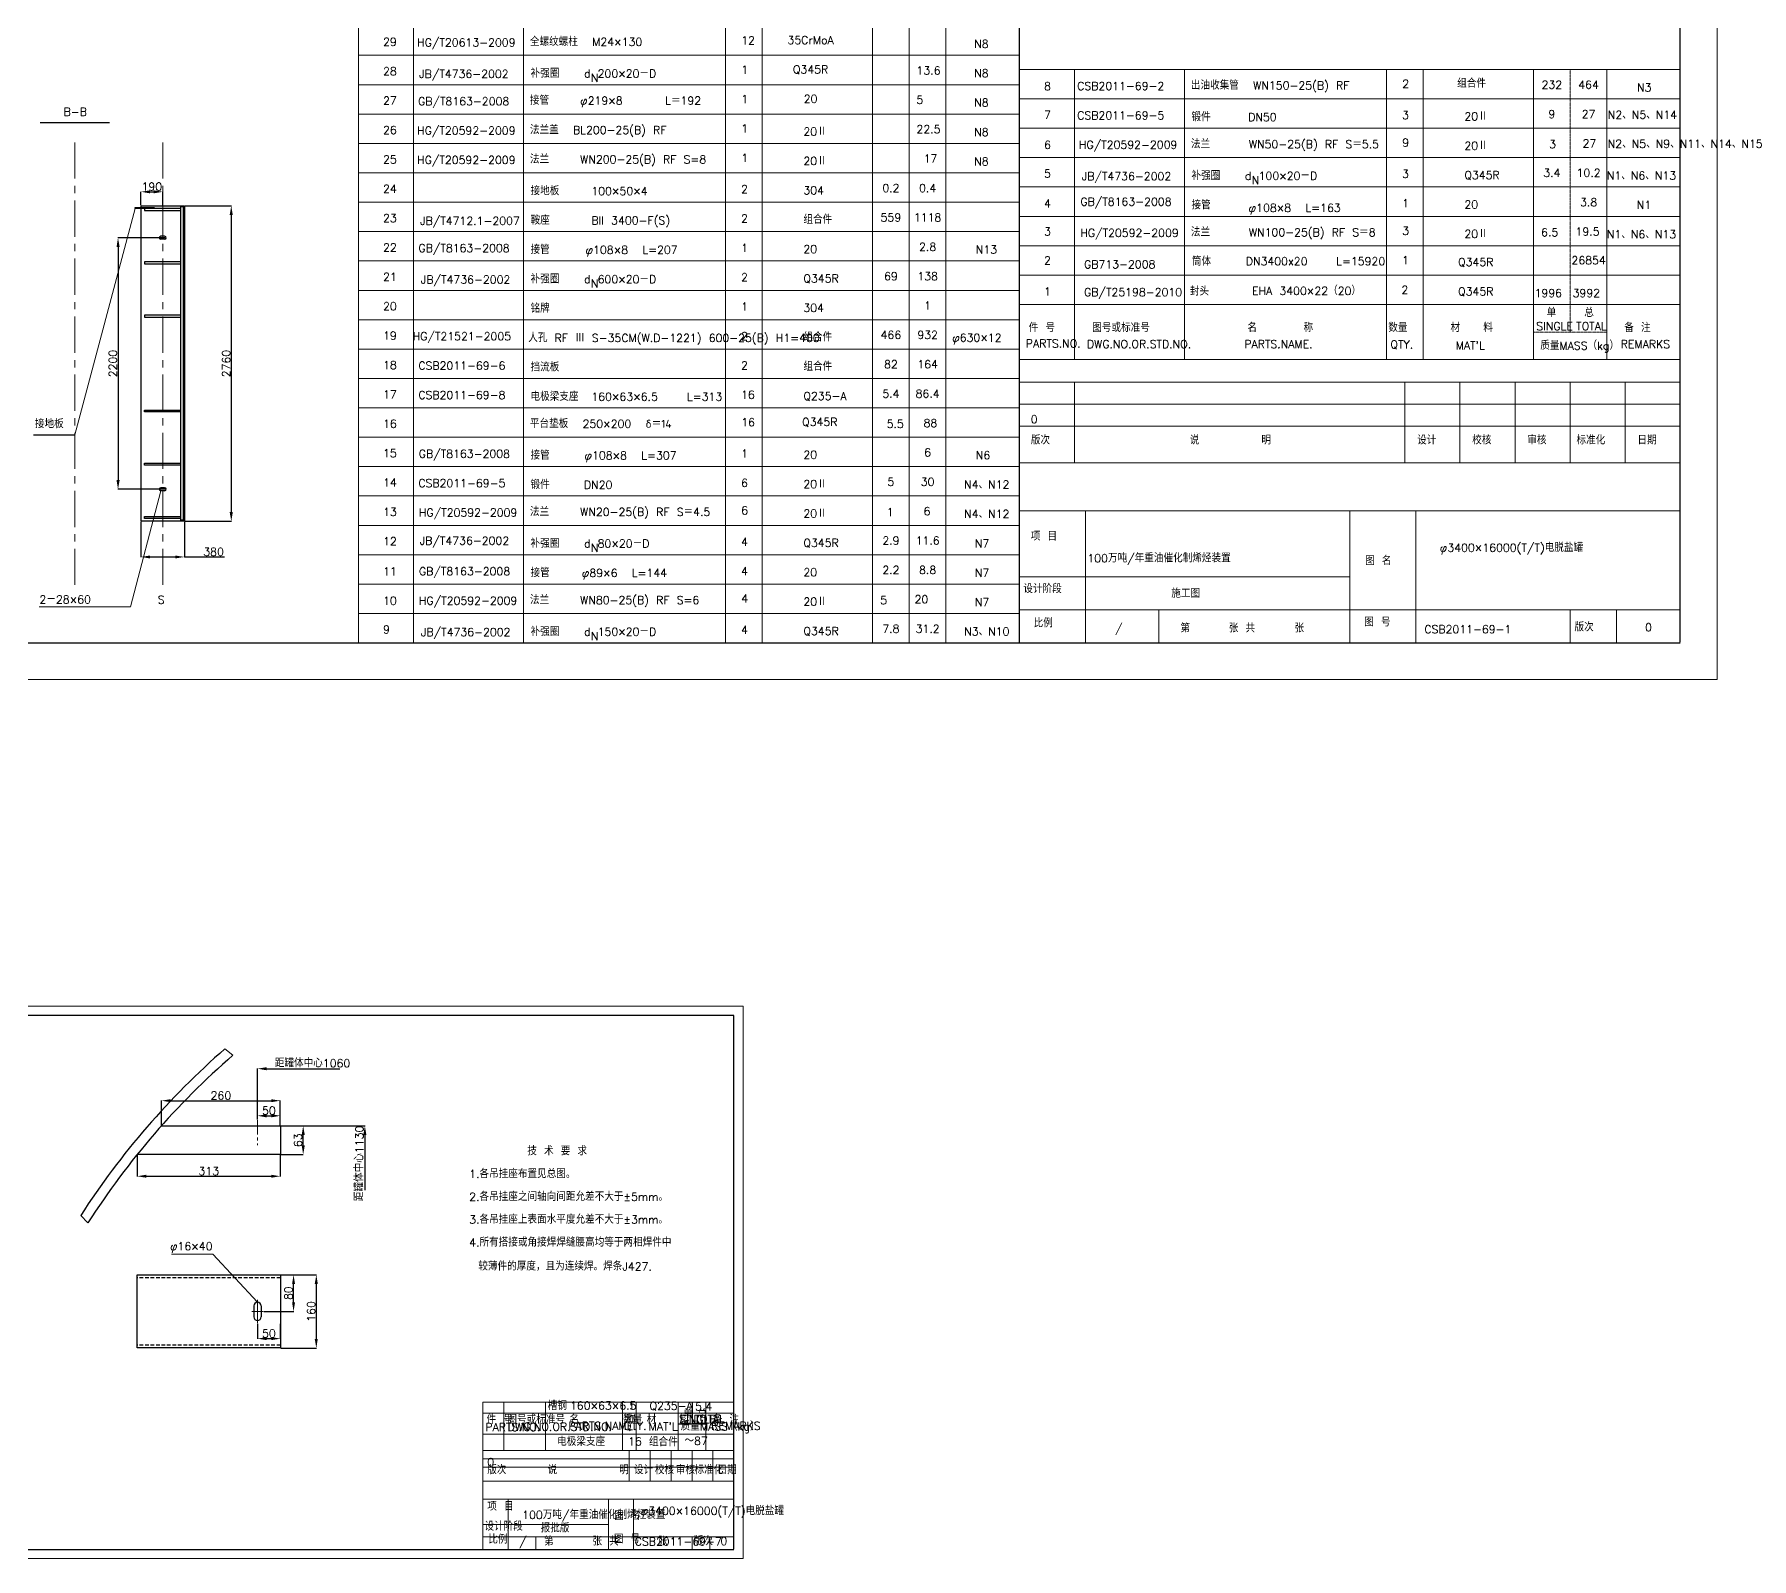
# Model space of a CAD drawing. Header units: millimetres. Extents: x 88585 to 143430, y -18275 to 16697.
# Drawn here: x 100887 to 115913, y -10085 to 3251 of the extents above; entities that cross this region are included whole.
import ezdxf
from ezdxf.enums import TextEntityAlignment as Align

# ---------------------------------------------------------------- set-up
doc = ezdxf.new("R2010")
doc.units = ezdxf.units.MM
doc.header["$PDMODE"] = 35
for name, pattern in [('CENTER', [50.8, 31.75, -6.35, 6.35, -6.35]), ('CENTERX2', [4, 2.5, -0.5, 0.5, -0.5]), ('DASHED2', [0.375, 0.25, -0.125])]:
    doc.linetypes.add(name, pattern=pattern)
doc.layers.get('Defpoints').update_dxf_attribs({"lineweight": 15})
doc.layers.add('1-THINLINE', color=7, linetype='Continuous')
for name, color, linetype, lineweight in [('Layer4', 7, 'Continuous', 15), ('中心线', 1, 'CENTERX2', 15), ('图层1', 3, 'Continuous', 15), ('图层2', 1, 'CENTER', 15), ('粗实线', 250, 'Continuous', 30), ('虚线', 6, 'DASHED2', 15)]:
    doc.layers.add(name, color=color, linetype=linetype, lineweight=lineweight)
doc.styles.get("Standard").update_dxf_attribs({"font": 'txt.shx', "height": 70, "bigfont": 'hzj.shx'})
doc.dimstyles.new('ISO-25$0', dxfattribs={"dimscale": 0.5, "dimtxt": 400, "dimasz": 3, "dimexe": 0.5, "dimexo": 0.625, "dimgap": 3, "dimtad": 1, "dimzin": 9, "dimdsep": 46, "dimtxsty": 'Standard', "dimcen": 2.5, "dimadec": 0, "dimazin": 0, "dimtfac": 1, "dimtmove": 0, "dimatfit": 3, "dimfxl": 0, "dimtolj": 1, "dimtzin": 0, "dimarcsym": 0})

# ---------------------------------------------------------------- blocks, each defined once
blk = doc.blocks.new('*D50')
at = {"layer": 'Defpoints', "color": 0}
for p in [(101820, -1009), (102200, -1009), (102200, -1321)]:
    blk.add_point(p, dxfattribs=at)
at = {"layer": '图层1', "color": 0, "lineweight": -2}
for p, q in [((101820, -1014), (101820, -1322)), ((102200, -1014), (102200, -1322)), ((101900, -1321), (102120, -1321)), ((102200, -1321), (102552, -1321))]:
    blk.add_line(p, q, dxfattribs=at)
at = {"layer": '图层1', "color": 0}
for points in [[(101900, -1308), (101900, -1334), (101820, -1321)], [(102120, -1308), (102120, -1334), (102200, -1321)]]:
    blk.add_solid(points, dxfattribs=at)
at = {"layer": '图层1', "color": 0, "insert": (102455, -1276), "char_height": 70, "attachment_point": 5}
blk.add_mtext('380', dxfattribs=at)
blk = doc.blocks.new('*D51')
at = {"layer": 'Defpoints', "color": 0}
for p in [(102200, 1751), (102200, -1009), (102610, -1009)]:
    blk.add_point(p, dxfattribs=at)
at = {"layer": '图层1', "color": 0, "lineweight": -2}
for p, q in [((102205, 1751), (102611, 1751)), ((102610, 1671), (102610, -929)), ((102205, -1009), (102611, -1009))]:
    blk.add_line(p, q, dxfattribs=at)
at = {"layer": '图层1', "color": 0}
for points in [[(102596, 1671), (102623, 1671), (102610, 1751)], [(102596, -929), (102623, -929), (102610, -1009)]]:
    blk.add_solid(points, dxfattribs=at)
at = {"layer": '图层1', "color": 0, "insert": (102565, 371), "char_height": 70, "attachment_point": 5, "rotation": 90}
blk.add_mtext('2760', dxfattribs=at)
blk = doc.blocks.new('*D52')
at = {"layer": 'Defpoints', "color": 0}
for p in [(102040, 1471), (101619, -729), (102040, -729)]:
    blk.add_point(p, dxfattribs=at)
at = {"layer": '图层1', "color": 0, "lineweight": -2}
for p, q in [((102035, 1471), (101618, 1471)), ((101619, 1391), (101619, -649)), ((102035, -729), (101618, -729))]:
    blk.add_line(p, q, dxfattribs=at)
at = {"layer": '图层1', "color": 0}
for points in [[(101606, 1391), (101633, 1391), (101619, 1471)], [(101606, -649), (101633, -649), (101619, -729)]]:
    blk.add_solid(points, dxfattribs=at)
at = {"layer": '图层1', "color": 0, "insert": (101574, 371), "char_height": 70, "attachment_point": 5, "rotation": 90}
blk.add_mtext('2200', dxfattribs=at)
blk = doc.blocks.new('*D135')
at = {"layer": 'Defpoints', "color": 0}
for p in [(102010, 1874), (101820, 1751), (102010, 1751)]:
    blk.add_point(p, dxfattribs=at)
at = {"layer": '图层1', "color": 0, "lineweight": -2}
for p, q in [((101820, 1756), (101820, 1875)), ((101900, 1874), (101930, 1874)), ((102010, 1756), (102010, 1875))]:
    blk.add_line(p, q, dxfattribs=at)
at = {"layer": '图层1', "color": 0}
for points in [[(101900, 1887), (101900, 1860), (101820, 1874)], [(101930, 1887), (101930, 1860), (102010, 1874)]]:
    blk.add_solid(points, dxfattribs=at)
at = {"layer": '图层1', "color": 0, "insert": (101915, 1919), "char_height": 70, "attachment_point": 5}
blk.add_mtext('190', dxfattribs=at)
blk = doc.blocks.new('*D241')
at = {"layer": 'Defpoints', "color": 0}
for p in [(101786, -6550), (103039, -6550), (103039, -6739)]:
    blk.add_point(p, dxfattribs=at)
at = {"layer": '图层1', "color": 0, "lineweight": -2}
for p, q in [((101786, -6555), (101786, -6740)), ((103039, -6555), (103039, -6740)), ((101866, -6739), (102959, -6739))]:
    blk.add_line(p, q, dxfattribs=at)
at = {"layer": '图层1', "color": 0}
for points in [[(101866, -6726), (101866, -6752), (101786, -6739)], [(102959, -6726), (102959, -6752), (103039, -6739)]]:
    blk.add_solid(points, dxfattribs=at)
at = {"layer": '图层1', "color": 0, "insert": (102413, -6694), "char_height": 70, "attachment_point": 5}
blk.add_mtext('313', dxfattribs=at)
blk = doc.blocks.new('*D242')
at = {"layer": 'Defpoints', "color": 0}
for p in [(103039, -6298), (103239, -6298), (103039, -6550)]:
    blk.add_point(p, dxfattribs=at)
at = {"layer": '图层1', "color": 0, "lineweight": -2}
for p, q in [((103044, -6298), (103240, -6298)), ((103239, -6470), (103239, -6378)), ((103044, -6550), (103240, -6550))]:
    blk.add_line(p, q, dxfattribs=at)
at = {"layer": '图层1', "color": 0}
for points in [[(103226, -6378), (103253, -6378), (103239, -6298)], [(103226, -6470), (103253, -6470), (103239, -6550)]]:
    blk.add_solid(points, dxfattribs=at)
at = {"layer": '图层1', "color": 0, "insert": (103194, -6424), "char_height": 70, "attachment_point": 5, "rotation": 90}
blk.add_mtext('63', dxfattribs=at)
blk = doc.blocks.new('*D243')
at = {"layer": 'Defpoints', "color": 0}
for p in [(102839, -6248), (103039, -6210), (103039, -6298)]:
    blk.add_point(p, dxfattribs=at)
at = {"layer": '图层1', "color": 0, "lineweight": -2}
for p, q in [((102839, -6243), (102839, -6209)), ((102919, -6210), (102959, -6210)), ((103039, -6293), (103039, -6209))]:
    blk.add_line(p, q, dxfattribs=at)
at = {"layer": '图层1', "color": 0}
for points in [[(102919, -6197), (102919, -6224), (102839, -6210)], [(102959, -6197), (102959, -6224), (103039, -6210)]]:
    blk.add_solid(points, dxfattribs=at)
at = {"layer": '图层1', "color": 0, "insert": (102939, -6165), "char_height": 70, "attachment_point": 5}
blk.add_mtext('50', dxfattribs=at)
blk = doc.blocks.new('*D244')
at = {"layer": 'Defpoints', "color": 0}
for p in [(103039, -6078), (101999, -6298), (103039, -6298)]:
    blk.add_point(p, dxfattribs=at)
at = {"layer": '图层1', "color": 0, "lineweight": -2}
for p, q in [((101999, -6293), (101999, -6077)), ((102079, -6078), (102959, -6078)), ((103039, -6293), (103039, -6077))]:
    blk.add_line(p, q, dxfattribs=at)
at = {"layer": '图层1', "color": 0}
for points in [[(102079, -6065), (102079, -6091), (101999, -6078)], [(102959, -6065), (102959, -6091), (103039, -6078)]]:
    blk.add_solid(points, dxfattribs=at)
at = {"layer": '图层1', "color": 0, "insert": (102519, -6033), "char_height": 70, "attachment_point": 5}
blk.add_mtext('260', dxfattribs=at)
blk = doc.blocks.new('*D245')
at = {"layer": 'Defpoints', "color": 0}
for p in [(103039, -7602), (103039, -8242), (103354, -8242)]:
    blk.add_point(p, dxfattribs=at)
at = {"layer": '图层1', "color": 0, "lineweight": -2}
for p, q in [((103044, -7602), (103355, -7602)), ((103354, -7682), (103354, -8162)), ((103044, -8242), (103355, -8242))]:
    blk.add_line(p, q, dxfattribs=at)
at = {"layer": '图层1', "color": 0}
for points in [[(103340, -7682), (103367, -7682), (103354, -7602)], [(103340, -8162), (103367, -8162), (103354, -8242)]]:
    blk.add_solid(points, dxfattribs=at)
at = {"layer": '图层1', "color": 0, "insert": (103309, -7922), "char_height": 70, "attachment_point": 5, "rotation": 90}
blk.add_mtext('160', dxfattribs=at)
blk = doc.blocks.new('*D246')
at = {"layer": 'Defpoints', "color": 0}
for p in [(102839, -8024), (103039, -8024), (103039, -8160)]:
    blk.add_point(p, dxfattribs=at)
at = {"layer": '图层1', "color": 0, "lineweight": -2}
for p, q in [((102839, -8029), (102839, -8161)), ((103039, -8029), (103039, -8161)), ((102919, -8160), (102959, -8160))]:
    blk.add_line(p, q, dxfattribs=at)
at = {"layer": '图层1', "color": 0}
for points in [[(102919, -8146), (102919, -8173), (102839, -8160)], [(102959, -8146), (102959, -8173), (103039, -8160)]]:
    blk.add_solid(points, dxfattribs=at)
at = {"layer": '图层1', "color": 0, "insert": (102939, -8115), "char_height": 70, "attachment_point": 5}
blk.add_mtext('50', dxfattribs=at)
blk = doc.blocks.new('*D247')
at = {"layer": 'Defpoints', "color": 0}
for p in [(103039, -7602), (103155, -7602), (102890, -7922)]:
    blk.add_point(p, dxfattribs=at)
at = {"layer": '图层1', "color": 0, "lineweight": -2}
for p, q in [((103044, -7602), (103156, -7602)), ((103155, -7842), (103155, -7682)), ((102895, -7922), (103156, -7922))]:
    blk.add_line(p, q, dxfattribs=at)
at = {"layer": '图层1', "color": 0}
for points in [[(103142, -7682), (103168, -7682), (103155, -7602)], [(103142, -7842), (103168, -7842), (103155, -7922)]]:
    blk.add_solid(points, dxfattribs=at)
at = {"layer": '图层1', "color": 0, "insert": (103110, -7762), "char_height": 70, "attachment_point": 5, "rotation": 90}
blk.add_mtext('80', dxfattribs=at)
blk = doc.blocks.new('*D249')
at = {"layer": 'Defpoints', "color": 0}
for p in [(103803, -5798), (102839, -6210), (103803, -6210)]:
    blk.add_point(p, dxfattribs=at)
at = {"layer": '图层1', "color": 0, "lineweight": -2}
for p, q in [((102839, -6205), (102839, -5797)), ((102919, -5798), (103561, -5798))]:
    blk.add_line(p, q, dxfattribs=at)
at = {"layer": '图层1', "color": 0}
blk.add_solid([(102919, -5785), (102919, -5812), (102839, -5798)], dxfattribs=at)
at = {"layer": '图层1', "color": 0, "insert": (103321, -5751), "char_height": 70, "attachment_point": 5}
blk.add_mtext('距罐体中心1060', dxfattribs=at)
blk = doc.blocks.new('*D250')
at = {"layer": 'Defpoints', "color": 0}
for p in [(103039, -6298), (103039, -6957), (103779, -6957)]:
    blk.add_point(p, dxfattribs=at)
at = {"layer": '图层1', "color": 0, "lineweight": -2}
for p, q in [((103044, -6298), (103780, -6298)), ((103779, -6378), (103779, -6861))]:
    blk.add_line(p, q, dxfattribs=at)
at = {"layer": '图层1', "color": 0}
blk.add_solid([(103765, -6378), (103792, -6378), (103779, -6298)], dxfattribs=at)
at = {"layer": '图层1', "color": 0, "insert": (103731, -6627), "char_height": 70, "attachment_point": 5, "rotation": 90}
blk.add_mtext('距罐体中心1130', dxfattribs=at)

msp = doc.modelspace()

# ---------------------------------------------------------------- linework, layer by layer
at = {"layer": '1-THINLINE'}
for p, q in [((106641.679, -8715.522), (106641.679, -8904.612)), ((106641.679, -8813.116), (106641.679, -8904.612)), ((106519.685, -8904.612), (106763.672, -8904.612))]:
    msp.add_line(p, q, dxfattribs=at)
at = {"layer": 'Layer4'}
for p, q in [((103721.782, 6666.639), (103721.782, -2072.721)), ((104203.732, 6666.639), (104203.732, -2072.721)), ((105167.632, 6666.639), (105167.632, -2072.721)), ((106934.782, 6666.639), (106934.782, -2072.721)), ((107256.082, 6666.639), (107256.082, -2072.721)), ((108219.982, 6666.639), (108219.982, -2072.721)), ((108541.282, 6666.639), (108541.282, -2072.721)), ((108862.582, 6666.639), (108862.582, -2072.721)), ((103721.782, 3068.079), (109505.182, 3068.079)), ((103721.782, 3068.079), (109505.182, 3068.079)), ((109505.182, 2944.208), (115288.582, 2944.208)), ((109987.132, 2944.208), (109987.132, 405.938)), ((110951.032, 2944.208), (110951.032, 405.938)), ((112718.182, 2944.208), (112718.182, 405.938)), ((113039.482, 2944.208), (113039.482, 405.938)), ((114003.382, 2944.208), (114003.382, 405.938)), ((114645.982, 2944.208), (114645.982, 405.938)), ((103721.782, 2811.039), (109505.182, 2811.039)), ((103721.782, 2811.039), (109505.182, 2811.039)), ((109505.182, 2687.168), (115288.582, 2687.168)), ((109505.182, 2687.168), (115288.582, 2687.168)), ((103721.782, 2553.999), (109505.182, 2553.999)), ((103721.782, 2553.999), (109505.182, 2553.999)), ((109505.182, 2430.128), (115288.582, 2430.128)), ((109505.182, 2430.128), (115288.582, 2430.128)), ((103721.782, 2296.959), (109505.182, 2296.959)), ((103721.782, 2296.959), (109505.182, 2296.959)), ((109505.182, 2173.088), (115288.582, 2173.088)), ((109505.182, 2173.088), (115288.582, 2173.088)), ((103721.782, 2039.919), (109505.182, 2039.919)), ((103721.782, 2039.919), (109505.182, 2039.919)), ((103721.782, 2039.919), (109505.182, 2039.919)), ((103721.782, 2039.919), (109505.182, 2039.919)), ((109505.182, 1916.048), (115288.582, 1916.048)), ((103721.782, 1782.879), (109505.182, 1782.879)), ((103721.782, 1782.879), (109505.182, 1782.879)), ((109505.182, 1659.008), (115288.582, 1659.008)), ((103721.782, 1525.839), (109505.182, 1525.839)), ((103721.782, 1525.839), (109505.182, 1525.839)), ((109505.182, 1401.968), (115288.582, 1401.968)), ((103721.782, 1268.799), (109505.182, 1268.799)), ((103721.782, 1268.799), (109505.182, 1268.799)), ((109505.182, 1144.928), (115288.582, 1144.928)), ((103721.782, 1011.759), (109505.182, 1011.759)), ((103721.782, 1011.759), (109505.182, 1011.759)), ((103721.782, 1011.759), (109505.182, 1011.759)), ((103721.782, 1011.759), (109505.182, 1011.759)), ((103721.782, 754.719), (109505.182, 754.719)), ((103721.782, 754.719), (109505.182, 754.719)), ((109505.182, 887.888), (115288.582, 887.888)), ((103721.782, 497.679), (109505.182, 497.679)), ((103721.782, 497.679), (109505.182, 497.679)), ((109505.182, 405.938), (115288.582, 405.938)), ((109505.182, 405.938), (115288.582, 405.938)), ((103721.782, 240.639), (109505.182, 240.639)), ((103721.782, 240.639), (109505.182, 240.639)), ((103721.782, -16.401), (109505.182, -16.401)), ((103721.782, -16.401), (109505.182, -16.401)), ((103721.782, -273.441), (109505.182, -273.441)), ((103721.782, -273.441), (109505.182, -273.441)), ((103721.782, -530.481), (109505.182, -530.481)), ((103721.782, -530.481), (109505.182, -530.481)), ((101726.933, -1756.005), (101993.036, -741.648)), ((103721.782, -787.521), (109505.182, -787.521)), ((103721.782, -787.521), (109505.182, -787.521)), ((103721.782, -1044.561), (109505.182, -1044.561)), ((103721.782, -1044.561), (109505.182, -1044.561)), ((103721.782, -1301.601), (109505.182, -1301.601)), ((103721.782, -1558.641), (109505.182, -1558.641)), ((103721.782, -1558.641), (109505.182, -1558.641)), ((101726.933, -1756.005), (100928.722, -1756.005)), ((103721.782, -1815.681), (109505.182, -1815.681)), ((103721.782, -1815.681), (109505.182, -1815.681)), ((103721.782, -2072.721), (109505.182, -2072.721)), ((103721.782, -2072.721), (109505.182, -2072.721)), ((102448.082, -7420.905), (102087.158, -7420.905)), ((102448.082, -7420.905), (102839.456, -7841.603)), ((104811.775, -8715.522), (107007.66, -8715.522)), ((104811.775, -8813.116), (107007.66, -8813.116)), ((104811.775, -8813.116), (107007.66, -8813.116)), ((104994.765, -8715.522), (104994.765, -8996.107)), ((104994.765, -8813.116), (104994.765, -9138.297)), ((105360.746, -8715.522), (105360.746, -9138.297)), ((105360.746, -8813.116), (105360.746, -9138.297)), ((106031.711, -8715.522), (106031.711, -9138.297)), ((106031.711, -8813.116), (106031.711, -9138.297)), ((106153.704, -8715.522), (106153.704, -9138.297)), ((106153.704, -8813.116), (106153.704, -9138.297)), ((106519.685, -8715.522), (106519.685, -9138.297)), ((106519.685, -8813.116), (106519.685, -9138.297)), ((106763.672, -8715.522), (106763.672, -9138.297)), ((106763.672, -8813.116), (106763.672, -9138.297))]:
    msp.add_line(p, q, dxfattribs=at)
at = {"layer": 'Layer4', "color": 7}
for p, q in [((111047.502, 405.938), (115288.582, 405.938)), ((109505.182, 208.509), (115288.582, 208.509)), ((109505.182, 208.509), (115288.582, 208.509)), ((109987.132, 208.509), (109987.132, -498.351)), ((112878.832, 208.509), (112878.832, -498.351)), ((113360.782, 208.509), (113360.782, -498.351)), ((113842.732, 208.509), (113842.732, -498.351)), ((114324.682, 208.509), (114324.682, -498.351)), ((114806.632, 208.509), (114806.632, -498.351)), ((109505.182, 15.729), (115288.582, 15.729)), ((109505.182, -177.051), (115288.582, -177.051)), ((109505.182, -498.351), (115288.582, -498.351)), ((109505.182, -498.351), (115288.582, -498.351)), ((109505.182, -916.041), (115288.582, -916.041)), ((110083.522, -916.041), (110083.522, -1783.551)), ((112396.882, -916.041), (112396.882, -2072.721)), ((112975.222, -916.041), (112975.222, -2072.721)), ((109505.182, -1494.381), (112396.882, -1494.381)), ((109505.182, -1783.551), (115288.582, -1783.551)), ((110083.522, -1783.551), (110083.522, -2072.721)), ((110726.122, -1783.551), (110726.122, -2072.721)), ((114324.603, -1783.551), (114324.603, -2072.721)), ((114730.566, -1783.551), (114730.566, -2072.721)), ((104811.775, -8995.056), (107007.66, -8995.056)), ((104811.775, -8995.056), (107007.66, -8995.056)), ((104811.775, -9138.297), (107007.66, -9138.297)), ((104811.775, -9138.297), (107007.66, -9138.297)), ((106092.708, -9138.297), (106092.708, -9406.683)), ((106275.698, -9138.297), (106275.698, -9406.683)), ((106458.688, -9138.297), (106458.688, -9406.683)), ((106641.679, -9138.297), (106641.679, -9406.683)), ((106824.669, -9138.297), (106824.669, -9406.683)), ((104811.775, -9211.494), (107007.66, -9211.494)), ((104811.775, -9284.69), (107007.66, -9284.69)), ((104811.775, -9406.683), (107007.66, -9406.683)), ((104811.775, -9406.683), (107007.66, -9406.683)), ((104811.775, -9565.275), (107007.66, -9565.275)), ((105031.363, -9565.275), (105031.363, -9894.658)), ((105909.717, -9565.275), (105909.717, -10004.452)), ((106129.306, -9565.275), (106129.306, -10004.452)), ((104811.775, -9784.864), (105909.717, -9784.864)), ((104811.775, -9894.658), (107007.66, -9894.658)), ((105031.363, -9894.658), (105031.363, -10004.452)), ((105275.35, -9894.658), (105275.35, -10004.452)), ((106641.649, -9894.658), (106641.649, -10004.452)), ((106795.788, -9894.658), (106795.788, -10004.452))]:
    msp.add_line(p, q, dxfattribs=at)
at = {"layer": '中心线', "color": 7}
for p, q in [((114324.682, 2944.208), (114324.682, 646.913)), ((114003.382, 646.913), (114645.982, 646.913))]:
    msp.add_line(p, q, dxfattribs=at)
at = {"layer": '图层1', "color": 7}
for p, q in [((115609.882, 16696.732), (115609.882, -2394.021)), ((101241.136, -253.254), (101768.326, 1726.352)), ((115609.882, -2394.021), (88585.458, -2394.021)), ((100248.431, -5252.384), (107088.989, -5252.384)), ((107088.989, -5252.384), (107088.989, -10084.731)), ((107088.989, -10084.731), (100248.431, -10084.731))]:
    msp.add_line(p, q, dxfattribs=at)
at = {"layer": '图层1', "color": 0}
for p, q in [((102554.974, -5624.112), (102624.637, -5680.158)), ((101292.327, -7082.261), (101355.474, -7146.753)), ((102788.92, -7921.603), (102889.992, -7921.603)), ((102839.456, -8024.281), (102839.456, -7818.925)), ((104811.775, -8715.522), (104811.775, -9138.297)), ((104811.775, -9138.297), (104811.775, -10003.402))]:
    msp.add_line(p, q, dxfattribs=at)
at = {"layer": '图层2', "ltscale": 10}
for p, q in [((101241.644, 2306.282), (101241.644, -1563.577)), ((102010.036, 2306.282), (102010.036, -1563.577))]:
    msp.add_line(p, q, dxfattribs=at)
at = {"layer": '图层2', "color": 7, "ltscale": 4}
msp.add_line((102839.456, -6248.285), (102839.456, -6466.498), dxfattribs=at)
at = {"layer": '粗实线', "color": 7}
for p, q in [((115288.582, -2067.188), (115288.582, 16375.432)), ((109505.182, 4904.138), (109505.182, -2072.721)), ((100938.72, 2478.97), (101544.568, 2478.97)), ((101820.036, -1008.648), (101820.036, 1751.352)), ((101820.036, 1751.352), (102200.036, 1751.352)), ((102168.036, 1726.352), (101852.036, 1726.352)), ((101852.036, 1726.352), (101852.036, 1710.352)), ((101852.036, 1710.352), (102168.036, 1710.352)), ((102190.036, 1741.352), (102168.036, 1741.352)), ((102168.036, -998.648), (102168.036, 1741.352)), ((102190.036, 1741.352), (102190.036, -998.648)), ((102200.036, 1751.352), (102200.036, -1008.648)), ((102027.036, 1484.352), (101993.036, 1484.352)), ((102027.036, 1458.352), (101993.036, 1458.352)), ((102168.036, 1260.352), (101852.036, 1260.352)), ((101852.036, 1260.352), (101852.036, 1244.352)), ((101852.036, 1244.352), (102168.036, 1244.352)), ((102168.036, 794.352), (101852.036, 794.352)), ((101852.036, 794.352), (101852.036, 778.352)), ((101852.036, 778.352), (102168.036, 778.352)), ((101852.036, -51.648), (101852.036, -35.648)), ((101852.036, -35.648), (102168.036, -35.648)), ((102168.036, -51.648), (101852.036, -51.648)), ((100879.8, -253.254), (101241.136, -253.254)), ((101852.036, -517.648), (101852.036, -501.648)), ((101852.036, -501.648), (102168.036, -501.648)), ((102168.036, -517.648), (101852.036, -517.648)), ((102027.036, -715.648), (101993.036, -715.648)), ((102027.036, -741.648), (101993.036, -741.648)), ((102200.036, -1008.648), (101820.036, -1008.648)), ((101852.036, -983.648), (101852.036, -967.648)), ((101852.036, -967.648), (102168.036, -967.648)), ((102168.036, -983.648), (101852.036, -983.648)), ((102190.036, -998.648), (102168.036, -998.648)), ((89388.708, -2072.721), (115288.582, -2072.721)), ((107007.66, -5333.713), (100451.754, -5333.713)), ((107007.66, -10002.001), (107007.66, -5333.713)), ((101999.141, -6297.724), (103039.456, -6297.724)), ((103039.456, -6297.724), (103039.456, -6549.724)), ((103039.456, -6549.724), (101785.669, -6549.724)), ((101785.669, -7601.603), (103039.456, -7601.603)), ((101785.669, -8241.603), (101785.669, -7601.603)), ((103039.456, -7601.603), (103039.456, -8241.603)), ((102807.456, -7873.603), (102807.456, -7969.603)), ((102871.456, -7873.603), (102871.456, -7969.603)), ((103039.456, -8241.603), (101785.669, -8241.603)), ((100451.754, -10003.402), (107007.66, -10003.402))]:
    msp.add_line(p, q, dxfattribs=at)
msp.add_lwpolyline([(101768.326, 1736.352), (101935.746, 1736.352), (101935.746, 1726.352), (101768.326, 1726.352)], close=True, dxfattribs=at)
for centre, radius, start, end in [((101993.036, 1471.352), 13, 90, 270), ((102027.036, 1471.352), 13, 270, 90), ((101993.036, -728.648), 13, 90, 270), ((102027.036, -728.648), 13, 270, 90), ((107079.456, -10817.724), 6888, 131.0611624, 147.1586498), ((107079.456, -10817.724), 6800, 130.9287783, 147.3266542), ((102839.456, -7873.603), 32, 0, 180), ((102839.456, -7969.603), 32, 180, 0)]:
    msp.add_arc(centre, radius, start, end, dxfattribs=at)
at = {"layer": '虚线', "color": 7, "lineweight": -2, "ltscale": 128}
for p, q in [((103039.456, -7627.603), (101785.669, -7627.603)), ((103039.456, -8215.603), (101785.669, -8215.603))]:
    msp.add_line(p, q, dxfattribs=at)

# ---------------------------------------------------------------- texts
at = {"layer": '1-THINLINE'}
for s, p in [('槽钢', (105378.317, -8783.287)), ('160×63×6.5', (105573.314, -8781.114)), ('1', (106081.47, -8777.869)), ('Q235-A', (106269.479, -8782.979)), ('件 号', (104843.002, -8904.112)), ('图号或标准号', (105025.958, -8904.112)), ('名      称', (105569.488, -8904.112)), ('数量', (106037.687, -8904.112)), ('材   料', (106244.305, -8904.112)), ('SINGLE', (106529.149, -8898.363)), ('单', (106563.606, -8854.352)), ('TOTAL', (106661.74, -8898.363)), ('5.4', (106668.566, -8788.439)), ('总', (106688.746, -8854.352)), ('备 注', (106821.531, -8904.112)), ('PARTS.NO.', (104833.354, -8967.939)), ('DWG.NO.OR.STD.NO.', (105029.282, -8965.889)), ('PARTS.NAME.', (105559.458, -8959.155)), ('QTY.', (106044.868, -8958.974)), ("MAT'L", (106261.541, -8963.015)), ('质量MASS（kg）', (106542.299, -8963.194)), ('REMARKS', (106809.801, -8957.907)), ('电极梁支座', (105461.414, -9096.841)), ('16', (106081.47, -9094.102)), ('组合件', (106264.626, -9099.908)), ('～87', (106575.609, -9089.771)), ('版次', (104850.044, -9344.868)), ('0', (104850.044, -9274.882)), ('说        明', (105378.085, -9344.868)), ('设计', (106133.45, -9344.868)), ('校核', (106316.44, -9344.868)), ('审核', (106499.431, -9344.868)), ('标准化', (106662.73, -9344.868)), ('日期', (106865.412, -9344.868)), ('项 目', (104849.795, -9664.158)), ('设计阶段', (104825.253, -9838.745)), ('100万吨/年重油催化制烯烃装置', (105155.333, -9736.643)), ('图 名', (105960.731, -9745.543)), ('φ3400×16000(T/T)电脱盐罐', (106192.229, -9702.304)), ('比例', (104859.253, -9952.536)), ('/', (105129.801, -9969.296)), ('报批版', (105316.699, -9853.867)), ('第     张 共     张', (105347.133, -9969.352)), ('图 号', (105957.816, -9949.561)), ('CSB2011-69-7', (106139.995, -9969.645)), ('版次', (106656.232, -9966.008)), ('0', (106890.524, -9966.008))]:
    msp.add_text(s, height=70, dxfattribs=at).set_placement(p)
at = {"layer": '中心线', "color": 7}
for s, p in [('29', (103937.836, 3150.632)), ('全螺纹螺柱  M24×130', (105222.983, 3150.3)), ('12', (107072.176, 3163.96)), ('N8', (109111.032, 3132.903)), ('28', (103937.836, 2893.592)), ('JB/T4736-2002', (104253.676, 2870.086)), ('补强圈', (105228.259, 2873.483)), ('d 200×20－D', (105696.043, 2873.483)), ('N', (105756.03, 2835.673)), ('1', (107072.176, 2906.92)), ('13.6', (108605.51, 2900.314)), ('N8', (109111.032, 2875.863)), ('27', (103937.836, 2636.552)), ('接管    φ219×8     L＝192', (105222.983, 2636.22)), ('1', (107072.176, 2649.88)), ('5', (108605.51, 2643.274)), ('8', (109721.236, 2763.321)), ('出油收集管  WN150-25(B) RF', (111006.383, 2769.39)), ('2', (112855.576, 2783.049)), ('N3', (114909.873, 2751.993)), ('B-B', (101142.287, 2539.066)), ('N8', (109111.032, 2618.823)), ('7', (109721.236, 2512.681)), ('锻件', (111011.659, 2492.572)), ('DN50', (111507.846, 2492.572)), ('3', (112853.954, 2509.354)), ('20Ⅱ', (113399.442, 2498.837)), ('N2、N5、N14', (114654.12, 2513.295)), ('26', (103937.836, 2379.512)), ('法兰盖  BL200-25(B) RF', (105222.983, 2379.18)), ('1', (107072.176, 2392.84)), ('20Ⅱ', (107616.042, 2365.668)), ('22.5', (108605.51, 2386.234)), ('N8', (109111.032, 2361.783)), ('6', (109721.236, 2249.241)), ('法兰     WN50-25(B) RF S＝5.5', (111006.383, 2255.31)), ('9', (112855.576, 2268.969)), ('20Ⅱ', (113399.442, 2241.797)), ('3', (114141.428, 2254.944)), ('27', (114433.477, 2262.364)), ('N2、N5、N9、N11、N14、N15', (114653.583, 2259.119)), ('25', (103937.836, 2122.472)), ('法兰    WN200-25(B) RF S=8', (105222.983, 2122.14)), ('1', (107072.176, 2135.8)), ('20Ⅱ', (107616.042, 2108.628)), ('17', (108667.817, 2129.194)), ('N8', (109111.032, 2104.743)), ('5', (109721.236, 1998.601)), ('JB/T4736-2002', (110051.403, 1975.095)), ('补强圈', (111011.659, 1978.492)), ('d 100×20－D', (111479.443, 1978.492)), ('N', (111539.43, 1940.683)), ('3', (112853.954, 1995.274)), ('Q345R', (113399.442, 1984.757)), ('N1、N6、N13', (114645.982, 1980.873)), ('24', (103937.836, 1865.432)), ('接地板', (105228.259, 1845.323)), ('100×50×4', (105760.398, 1845.323)), ('2', (107070.554, 1862.104)), ('304', (107616.042, 1851.588)), ('4', (109721.236, 1735.161)), ('1', (112853.954, 1738.234)), ('23', (103937.836, 1608.392)), ('JB/T4712.1-2007', (104261.513, 1584.886)), ('鞍座', (105228.259, 1588.283)), ('BII 3400-F(S)', (105760.398, 1588.283)), ('2', (107070.554, 1605.064)), ('组合件', (107616.042, 1594.548)), ('接管', (111011.659, 1721.452)), ('φ108×8  L=163', (111511.489, 1698.679)), ('20', (113399.442, 1727.717)), ('N1', (114907.742, 1723.833)), ('3', (109721.236, 1490.992)), ('法兰     WN100-25(B) RF S＝8', (111006.383, 1484.19)), ('3', (112855.576, 1497.849)), ('20Ⅱ', (113399.442, 1470.677)), ('6.5', (114071.282, 1483.824)), ('19.5', (114372.054, 1491.244)), ('N1、N6、N13', (114645.982, 1466.793)), ('22', (103937.836, 1351.352)), ('接管', (105228.259, 1331.243)), ('φ108×8  L=207', (105709.877, 1331.243)), ('1', (107070.554, 1348.024)), ('20', (107616.042, 1337.508)), ('N13', (109124.342, 1333.623)), ('2', (109721.236, 1238.569)), ('GB713-2008', (110071.749, 1203.975)), ('筒体', (111015.239, 1228.135)), ('1', (112855.576, 1240.809)), ('Q345R', (113344.401, 1224.303)), ('26854', (114336.723, 1239.559)), ('21', (103937.836, 1094.312)), ('JB/T4736-2002', (104268.737, 1070.806)), ('补强圈', (105228.259, 1074.203)), ('d 600×20－D', (105696.043, 1074.203)), ('N', (105756.03, 1036.393)), ('2', (107070.554, 1090.984)), ('Q345R', (107616.042, 1080.468)), ('20', (103937.836, 837.272)), ('1', (107070.554, 833.944)), ('1', (109721.236, 966.75)), ('GB/T25198-2010', (110071.749, 960.895)), ('封头  ', (110997.31, 966.451)), ('   EHA 3400×22（20）', (111338.02, 972.175)), ('2', (112849.234, 980.721)), ('Q345R', (113344.403, 967.263)), ('1996', (114013.803, 952.883)), ('3992', (114346.606, 952.883)), ('铭牌', (105228.259, 817.163)), ('304', (107616.042, 823.428)), ('单', (114119.057, 779.285)), ('总', (114448.646, 779.285)), ('19', (103937.836, 580.232)), ('人孔 RF Ⅲ S-35CM(W.D-1221) 600-25(B) H1=400', (105208.556, 560.123)), ('2', (107070.554, 576.904)), ('组合件', (107616.042, 566.388)), ('φ630×12', (108917.943, 562.503)), ('件 号', (109587.427, 648.229)), ('图号或标准号', (110143.297, 648.229)), ('名      称', (111500.806, 648.229)), ('数量', (112733.923, 648.229)), ('材   料', (113278.1, 648.229)), ('SINGLE', (114028.307, 663.369)), ('TOTAL', (114377.519, 663.369)), ('备 注', (114798.366, 648.229)), ('PARTS.NO.', (109562.015, 511.658)), ('DWG.NO.OR.STD.NO.', (110096.513, 506.462)), ('PARTS.NAME.', (111474.39, 506.555)), ('QTY.', (112752.835, 503.737)), ("MAT'L", (113323.497, 493.095)), ('质量MASS（kg）', (114062.941, 492.621)), ('REMARKS', (114767.472, 506.546)), ('18', (103937.836, 323.192)), ('挡流板', (105228.259, 303.083)), ('2', (107070.554, 319.864)), ('组合件', (107616.042, 309.348)), ('17', (103937.836, 66.152)), ('电极梁支座', (105228.259, 46.043)), ('160×63×6.5   L=313', (105760.398, 46.043)), ('16', (107070.554, 62.824)), ('Q235-A', (107616.042, 52.308)), ('接地板', (100891.919, -193.159)), ('16', (103937.836, -190.888)), ('平台垫板  250×200  δ＝14', (105222.983, -191.22)), ('16', (107072.176, -177.56)), ('5.5', (108344.44, -191.586)), ('88', (108667.817, -184.166)), ('0', (109605.973, -151.22)), ('版次', (109605.973, -335.546)), ('说        明', (110996.697, -335.546)), ('设计', (112986.137, -335.546)), ('校核', (113468.087, -335.546)), ('审核', (113950.037, -335.546)), ('标准化', (114380.124, -335.546)), ('日期', (114913.937, -335.546)), ('15', (103937.836, -447.928)), ('接管', (105228.259, -468.037)), ('φ108×8  L=307', (105700.487, -468.037)), ('1', (107070.554, -451.256)), ('20', (107616.042, -461.772)), ('N6', (109124.342, -465.657)), ('14', (103937.836, -704.968)), ('锻件', (105228.259, -725.077)), ('DN20', (105695.755, -725.077)), ('6', (107070.554, -708.296)), ('20Ⅱ', (107616.042, -718.812)), ('N4、N12', (109022.325, -722.697)), ('13', (103937.836, -962.008)), ('法兰    WN20-25(B) RF S＝4.5', (105222.983, -962.34)), ('6', (107072.176, -948.68)), ('1', (108344.44, -962.706)), ('6', (108667.817, -955.286)), ('20Ⅱ', (107616.042, -975.852)), ('N4、N12', (109022.325, -979.737)), ('12', (103937.836, -1219.048)), ('JB/T4736-2002', (104258.469, -1213.586)), ('补强圈', (105228.259, -1239.157)), ('d 80×20－D', (105696.043, -1239.157)), ('4', (107070.554, -1222.376)), ('Q345R', (107616.042, -1232.892)), ('N7', (109116.15, -1236.777)), ('项 目', (109605.318, -1176.473)), ('φ3400×16000(T/T)电脱盐罐', (113184.527, -1275.053)), ('N', (105756.03, -1276.967)), ('100万吨/年重油催化制烯烃装置', (110100.806, -1367.38)), ('图 名', (112531.238, -1390.822)), ('11', (103937.836, -1482.489)), ('接管', (105228.259, -1496.197)), ('φ89×6  L=144', (105677.2, -1496.197)), ('4', (107070.554, -1479.416)), ('20', (107616.042, -1489.932)), ('N7', (109116.15, -1493.817)), ('法兰    WN80-25(B) RF S=6', (105222.983, -1733.46)), ('4', (107072.176, -1719.8)), ('设计阶段', (109540.681, -1636.29)), ('施工图', (110835.022, -1676.118)), ('2－28×60', (100931.779, -1728.264)), ('10', (103937.836, -1739.529)), ('20Ⅱ', (107616.042, -1746.972)), ('5', (108287.882, -1733.826)), ('20', (108588.654, -1726.406)), ('N7', (109116.15, -1750.857)), ('9', (103937.836, -1990.168)), ('JB/T4736-2002', (104269.6, -2013.674)), ('补强圈', (105228.259, -2010.277)), ('d 150×20－D', (105696.043, -2010.277)), ('4', (107070.554, -1993.496)), ('Q345R', (107616.042, -2004.012)), ('N3、N10', (109022.729, -2007.897)), ('比例', (109630.226, -1935.989)), ('/', (110342.783, -1980.131)), ('第     张 共     张', (110915.179, -1980.277)), ('图 号', (112523.563, -1928.152)), ('CSB2011-69-1', (113048.843, -1988.558)), ('版次', (114363.011, -1971.47)), ('0', (114980.077, -1971.47)), ('N', (105756.03, -2048.087)), ('技 术 要 求', (105199.804, -6554.962)), ('1.各吊挂座布置见总图。', (104691.72, -6754.36)), ('2.各吊挂座之间轴向间距允差不大于±5mm。', (104691.72, -6953.999)), ('3.各吊挂座上表面水平度允差不大于±3mm。', (104691.72, -7153.638)), ('φ16×40', (102073.773, -7386.067)), ('4.所有搭接或角接焊焊缝腰高均等于两相焊件中', (104691.72, -7353.277)), ('较薄件的厚度，且为连续焊。焊条J427.', (104771.72, -7562.781))]:
    msp.add_text(s, height=70, dxfattribs=at).set_placement(p)
for s, p in [('HG/T20613-2009', (104666.676, 3145.263)), ('35CrMoA', (107678.896, 3166.4)), ('Q345R', (107678.896, 2909.36)), ('组合件', (113462.296, 2785.489)), ('GB/T8163-2008', (104643.205, 2631.183)), ('20', (107678.896, 2652.32)), ('CSB2011-69-2', (110392.724, 2764.353)), ('232', (114164.933, 2775.918)), ('464', (114486.233, 2775.918)), ('CSB2011-69-5', (110392.724, 2507.313)), ('9', (114164.933, 2518.878)), ('27', (114486.233, 2518.878)), ('HG/T20592-2009', (104666.676, 2374.143)), ('HG/T20592-2009', (110457.569, 2250.273)), ('HG/T20592-2009', (104666.676, 2117.103)), ('3.4', (114164.933, 2004.798)), ('10.2', (114486.233, 2004.798)), ('0.2', (108381.533, 1871.628)), ('0.4', (108702.833, 1871.628)), ('GB/T8163-2008', (110438.121, 1752.258)), ('3.8', (114486.233, 1747.758)), ('559', (108381.533, 1614.588)), ('1118', (108702.833, 1614.588)), ('HG/T20592-2009', (110469.443, 1479.153)), ('GB/T8163-2008', (104646.613, 1345.983)), ('2.8', (108702.833, 1357.548)), ('DN3400x20   L=15920', (112096.92, 1231.174)), ('69', (108381.533, 1100.508)), ('138', (108702.833, 1100.508)), ('1', (108702.833, 843.468)), ('HG/T21521-2005', (104627.487, 574.863)), ('466', (108381.533, 586.428)), ('932', (108702.833, 586.428)), ('CSB2011-69-6', (104627.487, 317.823)), ('82', (108381.533, 329.388)), ('164', (108702.833, 329.388)), ('CSB2011-69-8', (104627.487, 60.783)), ('5.4', (108381.533, 72.348)), ('86.4', (108702.833, 72.348)), ('Q345R', (107759.255, -175.12)), ('GB/T8163-2008', (104649.692, -453.297)), ('6', (108702.833, -441.732)), ('CSB2011-69-5', (104627.487, -710.337)), ('5', (108381.533, -698.772)), ('30', (108702.833, -698.772)), ('HG/T20592-2009', (104682.214, -967.377)), ('2.9', (108381.533, -1212.852)), ('11.6', (108702.833, -1212.852)), ('GB/T8163-2008', (104651.195, -1481.457)), ('2.2', (108381.533, -1469.892)), ('8.8', (108702.833, -1469.892)), ('HG/T20592-2009', (104682.158, -1738.497)), ('7.8', (108381.533, -1983.972)), ('31.2', (108702.833, -1983.972))]:
    msp.add_text(s, height=70, dxfattribs=at).set_placement(p, align=Align.CENTER)
msp.add_text('S', height=70, dxfattribs=at).set_placement((101996.985, -1695.211), align=Align.MIDDLE)

# ---------------------------------------------------------------- dimensions: what is measured, and where the dimension line sits
at = {"layer": '图层1', "color": 7}
dim = msp.add_linear_dim(base=(102010.036, 1873.727), p1=(101820.036, 1751.352), p2=(102010.036, 1751.352), dimstyle='ISO-25$0', override={"dimscale": 1, "dimtxt": 80, "dimasz": 80, "dimexe": 1.25, "dimexo": 5, "dimgap": 10, "dimzin": 8, "dimdsep": 44, "dimtxsty": 'Standard', "dimtolj": 0, "dimtzin": 8}, dxfattribs=at)
dim.commit()
dim.dimension.update_dxf_attribs({"geometry": '*D135', "text_midpoint": (101915.036, 1918.727)})
for base, p1, p2, picture, middle in [((102609.703, -1008.648), (102200.036, 1751.352), (102200.036, -1008.648), '*D51', (102564.703, 371.352)), ((101619.403, -728.648), (102040.036, 1471.352), (102040.036, -728.648), '*D52', (101574.403, 371.352))]:
    dim = msp.add_linear_dim(base=base, p1=p1, p2=p2, angle=90, dimstyle='ISO-25$0', override={"dimscale": 1, "dimtxt": 80, "dimasz": 80, "dimexe": 1.25, "dimexo": 5, "dimgap": 10, "dimzin": 8, "dimdsep": 44, "dimtxsty": 'Standard', "dimtolj": 0, "dimtzin": 8}, dxfattribs=at)
    dim.commit()
    dim.dimension.update_dxf_attribs({"geometry": picture, "text_midpoint": middle})
dim = msp.add_linear_dim(base=(102200.036, -1321.087), p1=(101820.036, -1008.648), p2=(102200.036, -1008.648), dimstyle='ISO-25$0', override={"dimscale": 1, "dimtxt": 80, "dimasz": 80, "dimexe": 1.25, "dimexo": 5, "dimgap": 10, "dimzin": 8, "dimdsep": 44, "dimtxsty": 'Standard', "dimtolj": 0, "dimtzin": 8}, dxfattribs=at)
dim.commit()
dim.dimension.update_dxf_attribs({"geometry": '*D50', "text_midpoint": (102454.607, -1321.087), "dimtype": 160})
for base, p1, p2, text, override, picture, middle in [((103803.051, -5798.2), (102839.456, -6210.211), (103803.051, -6210.211), '距罐体中心1060', {"dimscale": 1, "dimtxt": 80, "dimasz": 80, "dimexe": 1.25, "dimexo": 5, "dimgap": 10, "dimzin": 8, "dimdsep": 44, "dimtxsty": 'Standard', "dimse2": 1, "dimsd2": 1, "dimtolj": 0, "dimtzin": 8}, '*D249', (103321.253, -5750.884)), ((103039.456, -6078.081), (101999.141, -6297.724), (103039.456, -6297.724), '260', {"dimscale": 1, "dimtxt": 80, "dimasz": 80, "dimexe": 1.25, "dimexo": 5, "dimgap": 10, "dimzin": 8, "dimdsep": 44, "dimtxsty": 'Standard', "dimtolj": 0, "dimtzin": 8}, '*D244', (102519.298, -6033.081)), ((103039.456, -6210.211), (102839.456, -6248.285), (103039.456, -6297.724), '50', {"dimscale": 1, "dimtxt": 80, "dimasz": 80, "dimexe": 1.25, "dimexo": 5, "dimgap": 10, "dimzin": 8, "dimdsep": 44, "dimtxsty": 'Standard', "dimtolj": 0, "dimtzin": 8}, '*D243', (102939.456, -6165.211)), ((103039.456, -6738.911), (101785.669, -6549.724), (103039.456, -6549.724), '313', {"dimscale": 1, "dimtxt": 80, "dimasz": 80, "dimexe": 1.25, "dimexo": 5, "dimgap": 10, "dimzin": 8, "dimdsep": 44, "dimtxsty": 'Standard', "dimtolj": 0, "dimtzin": 8}, '*D241', (102412.562, -6693.911)), ((103039.456, -8159.711), (102839.456, -8024.281), (103039.456, -8024.281), '50', {"dimscale": 1, "dimtxt": 80, "dimasz": 80, "dimexe": 1.25, "dimexo": 5, "dimgap": 10, "dimzin": 8, "dimdsep": 44, "dimtxsty": 'Standard', "dimtolj": 0, "dimtzin": 8}, '*D246', (102939.456, -8114.711))]:
    dim = msp.add_linear_dim(base=base, p1=p1, p2=p2, text=text, dimstyle='ISO-25$0', override=override, dxfattribs=at)
    dim.commit()
    dim.dimension.update_dxf_attribs({"geometry": picture, "text_midpoint": middle})
dim = msp.add_linear_dim(base=(103778.559, -6957.246), p1=(103039.456, -6297.724), p2=(103039.456, -6957.246), angle=90, text='距罐体中心1130', dimstyle='ISO-25$0', override={"dimscale": 1, "dimtxt": 80, "dimasz": 80, "dimexe": 1.25, "dimexo": 5, "dimgap": 10, "dimzin": 8, "dimdsep": 44, "dimtxsty": 'Standard', "dimse2": 1, "dimsd2": 1, "dimtolj": 0, "dimtzin": 8}, dxfattribs=at)
dim.commit()
dim.dimension.update_dxf_attribs({"geometry": '*D250', "text_midpoint": (103778.559, -6627.485), "dimtype": 160})
for base, p1, p2, text, picture, middle in [((103239.182, -6297.724), (103039.456, -6549.724), (103039.456, -6297.724), '63', '*D242', (103194.182, -6423.724)), ((103154.868, -7601.603), (102889.992, -7921.603), (103039.456, -7601.603), '80', '*D247', (103109.868, -7761.603)), ((103353.634, -8241.603), (103039.456, -7601.603), (103039.456, -8241.603), '160', '*D245', (103308.634, -7921.603))]:
    dim = msp.add_linear_dim(base=base, p1=p1, p2=p2, angle=90, text=text, dimstyle='ISO-25$0', override={"dimscale": 1, "dimtxt": 80, "dimasz": 80, "dimexe": 1.25, "dimexo": 5, "dimgap": 10, "dimzin": 8, "dimdsep": 44, "dimtxsty": 'Standard', "dimtolj": 0, "dimtzin": 8}, dxfattribs=at)
    dim.commit()
    dim.dimension.update_dxf_attribs({"geometry": picture, "text_midpoint": middle})

doc.saveas('drawing.dxf')
